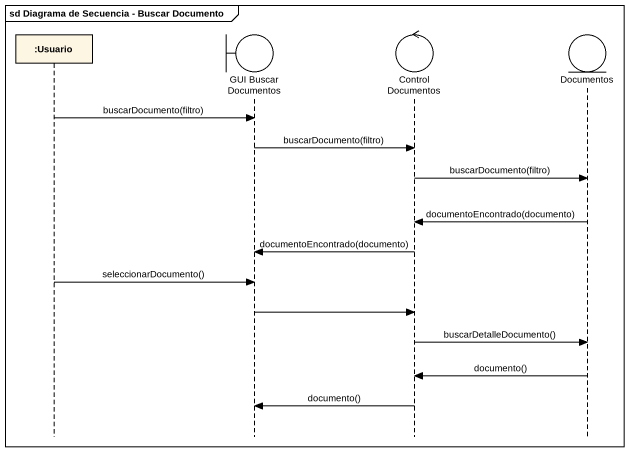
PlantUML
@startuml
mainframe sd Diagrama de Secuencia - Buscar Documento
hide footbox
participant ":Usuario" as Usuario
boundary "GUI Buscar Documentos" as GUI_Buscar_Documentos
control "Control Documentos" as Control_Documentos
entity Documentos

Usuario -> GUI_Buscar_Documentos : buscarDocumento(filtro)
GUI_Buscar_Documentos -> Control_Documentos : buscarDocumento(filtro)
Control_Documentos -> Documentos : buscarDocumento(filtro)
Documentos -> Control_Documentos : documentoEncontrado(documento)
Control_Documentos -> GUI_Buscar_Documentos : documentoEncontrado(documento)
Usuario -> GUI_Buscar_Documentos : seleccionarDocumento()
GUI_Buscar_Documentos -> Control_Documentos
Control_Documentos -> Documentos : buscarDetalleDocumento()
Documentos -> Control_Documentos : documento()
Control_Documentos -> GUI_Buscar_Documentos : documento()
@enduml
